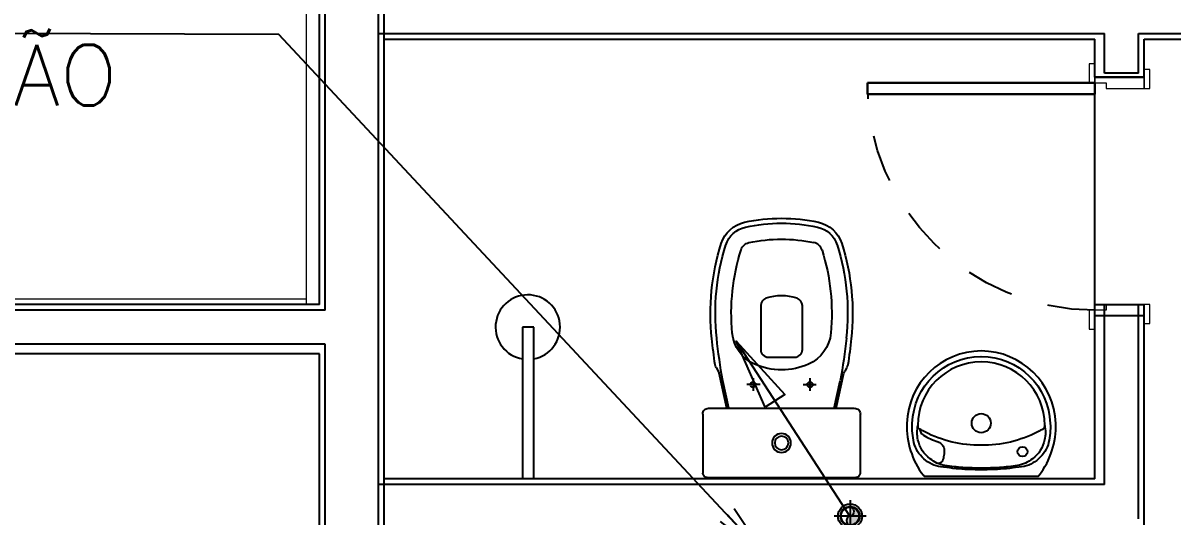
# Model space of a CAD drawing. Header units: millimetres. Extents: x 188.6 to 263.2, y 40.1 to 120.1.
# Drawn here: x 222.609 to 225.642, y 89.567 to 90.867 of the extents above; entities that cross this region are included whole.
import ezdxf

# ---------------------------------------------------------------- set-up
doc = ezdxf.new("R2010")
doc.units = ezdxf.units.MM
doc.linetypes.add('_XREF_APTOS 605 E 606_R01$0$XREF-TIPO$0$HIDDEN2', pattern=[0.1875, 0.125, -0.0625])
for name, color, linetype in [('_XREF_APTOS 603 E 604$0$A-MC-ALVENARIA', 8, 'Continuous'), ('_XREF_APTOS 603 E 604$0$R-MC-REBOCO', 8, 'Continuous'), ('ARQ', 8, 'Continuous'), ('ARQ-BASE', 8, 'Continuous'), ('GAS-COL', 7, 'Continuous'), ('GAS-TEXTO', 7, 'Continuous'), ('TIGRECAD', 2, 'Continuous')]:
    doc.layers.add(name, color=color, linetype=linetype)
doc.layers.add('_XREF_APTOS 603 E 604$0$L-MC-LAYOUT', color=8, linetype='Continuous', lineweight=5)
doc.styles.add('60-50', font='romans.shx', dxfattribs={"height": 0.08})
doc.styles.add('60-75', font='romans.shx', dxfattribs={"height": 0.12})
doc.dimstyles.new('IND75', dxfattribs={"dimtxt": 0.15, "dimasz": 0.1875, "dimexe": 0.15, "dimexo": 0, "dimgap": 0.1, "dimtad": 1, "dimzin": 10, "dimdsep": 46, "dimtxsty": '60-75', "dimcen": 0, "dimclrd": 256, "dimclre": 1, "dimclrt": 256, "dimadec": 0, "dimazin": 0, "dimtfac": 1, "dimtix": 1, "dimtmove": 2, "dimatfit": 3, "dimfxl": 0.15, "dimtolj": 1, "dimtzin": 6, "dimarcsym": 0})
doc.dimstyles.new('SETAS50', dxfattribs={"dimtxt": 0.08, "dimasz": 0.1, "dimexe": 0.15, "dimexo": 0, "dimgap": 0.1, "dimtad": 1, "dimzin": 10, "dimdsep": 46, "dimtxsty": '60-50', "dimblk1": 'OPEN', "dimblk2": 'OPEN', "dimsah": 1, "dimcen": 0, "dimclrd": 244, "dimclre": 8, "dimclrt": 2, "dimadec": 0, "dimazin": 0, "dimtfac": 1, "dimtix": 1, "dimtmove": 2, "dimatfit": 3, "dimldrblk": 'OPEN', "dimfxl": 0.15, "dimtolj": 1, "dimtzin": 6, "dimarcsym": 0})

# ---------------------------------------------------------------- blocks, each defined once
blk = doc.blocks.new('_XREF_APTOS 603 E 604$0$XREF-TIPO$0$A$C587E159E')
at = {"layer": '_XREF_APTOS 603 E 604$0$L-MC-LAYOUT', "color": 252}
for p, q in [((0.0011, 0.0023), (0.0011, 0.9023)), ((0.0011, 0.9023), (1.9011, 0.9023)), ((0.0361, 0.9023), (0.0361, 0.0023)), ((1.8661, 0.8873), (0.0361, 0.8873)), ((1.8661, 0.0023), (1.8661, 0.9023)), ((1.9011, 0.9023), (1.9011, 0.0053)), ((1.8981, 0.0023), (0.0011, 0.0023)), ((0.0361, 0.0173), (1.8661, 0.0173)), ((1.9011, 0.0023), (1.8611, 0.0023))]:
    blk.add_line(p, q, dxfattribs=at)
blk.add_lwpolyline([(0.0011, 0.0023), (1.9011, 0.0023), (1.9011, 0.9023), (0.0011, 0.9023)], close=True, dxfattribs=at)
blk.add_arc((1.8981, 0.0053), 0.003, 270, 0, dxfattribs=at)
blk = doc.blocks.new('_XREF_APTOS 605 E 606_R01$0$vasosanit')
at = {"layer": 'ARQ-BASE', "extrusion": (0, 0, -1)}
for p, q in [((217.5781, 108.4194), (217.5839, 108.4094)), ((217.6066, 108.3113), (217.5861, 108.4037)), ((217.8949, 108.3113), (217.9154, 108.4037)), ((217.9234, 108.4194), (217.9176, 108.4094)), ((217.612, 108.3113), (217.5958, 108.3838)), ((217.6941, 108.3738), (217.6592, 108.3738)), ((217.6758, 108.3908), (217.6758, 108.3574)), ((217.8074, 108.3738), (217.8423, 108.3738)), ((217.8257, 108.3908), (217.8257, 108.3574)), ((217.8895, 108.3113), (217.9057, 108.3838)), ((217.5578, 108.3113), (217.9436, 108.3113)), ((217.5428, 108.2963), (217.5428, 108.1404)), ((217.9586, 108.2963), (217.9586, 108.1404)), ((217.5548, 108.1284), (217.9466, 108.1284))]:
    blk.add_line(p, q, dxfattribs=at)
for points in [[(-217.7095, 108.6016, -0.323845), (-217.6958, 108.5826), (-217.6958, 108.4663, -0.414214), (-217.7158, 108.4463), (-217.7857, 108.4463, -0.414214), (-217.8057, 108.4663), (-217.8057, 108.5826, -0.000018), (-217.8057, 108.5826, -0.323824), (-217.792, 108.6016, -0.160379), (-217.7095, 108.6016, 0.160379)], [(-217.8221, 108.428, 0.105502), (-217.7507, 108.4128, 0.105502), (-217.6793, 108.428)]]:
    blk.add_lwpolyline(points, format="xyb", dxfattribs=at)
at = {"layer": 'ARQ-BASE'}
for centre in [(217.6758, 108.3738), (217.8257, 108.3738)]:
    blk.add_circle(centre, 0.007, dxfattribs=at)
at = {"layer": 'ARQ-BASE', "extrusion": (0, 0, -1)}
for radius in [0.025, 0.018]:
    blk.add_circle((-217.7507, 108.2199), radius, dxfattribs=at)
for centre, radius, start, end in [((-217.6707, 108.7211), 0.083, 17.5138, 77.8297), ((-217.6707, 108.7211), 0.07, 17.5106, 77.832), ((-217.7507, 108.3502), 0.4624, 77.837, 90.0069), ((-217.7507, 108.3502), 0.4494, 77.8311, 90.0006), ((-217.7508, 108.3502), 0.4624, 89.9931, 102.163), ((-217.7507, 108.3502), 0.4494, 89.9994, 102.1689), ((-217.8307, 108.7211), 0.07, 102.168, 162.4894), ((-217.8307, 108.7211), 0.083, 102.1703, 162.4862), ((-217.7507, 108.3502), 0.4074, 77.8291, 90.0002), ((-217.7507, 108.3502), 0.4074, 90.0119, 102.0081), ((-218.176, 108.5617), 0.6127, 353.7289, 17.51), ((-218.1759, 108.5618), 0.5997, 353.7335, 17.5088), ((-218.176, 108.5617), 0.5577, 354.6802, 17.5085), ((-217.6707, 108.7211), 0.028, 17.5066, 77.8279), ((-217.3255, 108.5617), 0.5577, 162.6211, 185.3198), ((-217.3255, 108.5618), 0.5997, 162.4912, 186.2665), ((-217.3255, 108.5617), 0.6127, 162.49, 186.2711), ((-219.0702, 108.6488), 1.5111, 351.5285, 354.1727), ((-219.0705, 108.6514), 1.4988, 349.7178, 354.049), ((-217.7201, 108.5193), 0.0999, 294.0885, 354.6746), ((-217.7813, 108.5193), 0.0999, 185.3254, 245.9115), ((-216.431, 108.6514), 1.4988, 185.951, 190.2822), ((-216.4294, 108.6493), 1.513, 185.8403, 188.4774), ((-217.5953, 108.4294), 0.02, 329.8981, 351.5901), ((-217.9061, 108.4295), 0.02, 188.5565, 210.108), ((-217.5666, 108.3994), 0.02, 149.925, 167.6324), ((-217.9349, 108.3993), 0.0201, 12.5492, 30.1035), ((-217.5578, 108.2963), 0.015, 359.9948, 90.0052), ((-217.9437, 108.2963), 0.015, 89.9948, 180.0052), ((-217.5548, 108.1404), 0.012, 270.0046, 359.9954), ((-217.9466, 108.1404), 0.012, 180.0046, 269.9954)]:
    blk.add_arc(centre, radius, start, end, dxfattribs=at)
at = {"layer": 'ARQ-BASE'}
blk.add_arc((217.8292, 108.7194), 0.03, 17.3789, 77.9919, dxfattribs=at)
blk = doc.blocks.new('_XREF_APTOS 605 E 606_R01$0$CHUVEIRO')
for p, q in [((216.39, 104.5199), (216.39, 104.9199)), ((216.39, 104.9199), (216.42, 104.9199)), ((216.42, 104.9199), (216.42, 104.5199))]:
    blk.add_line(p, q)
at = {"extrusion": (0, 0, -1)}
blk.add_ellipse((216.4058, 104.9204), major_axis=(-0.0851, 0), ratio=1, start_param=4.898771, end_param=10.827741, dxfattribs=at)
blk = doc.blocks.new('_XREF_APTOS 605 E 606_R01$0$XREF-TIPO$0$A$C281A5909')
at = {"layer": 'ARQ-BASE'}
for p, q in [((0.05, 0.755), (0.08, 0.755)), ((0.05, 0.155), (0.05, 0.755)), ((0.08, 0.755), (0.05, 0.755)), ((0.05, 0.755), (0.05, 0.155)), ((0.08, 0.755), (0.08, 0.155)), ((0.08, 0.155), (0.08, 0.755)), ((0.035, 0.0249), (0.035, 0.155)), ((0.08, 0.155), (0.05, 0.155)), ((0.05, 0.155), (0.08, 0.155)), ((0.65, 0.155), (0.08, 0.155)), ((0.665, 0.025), (0.665, 0.155))]:
    blk.add_line(p, q, dxfattribs=at)
at = {"layer": 'ARQ-BASE', "lineweight": 13}
for p, q in [((0, 0.155), (0, 0.17)), ((0, 0.17), (0.05, 0.17)), ((0, 0.155), (0.05, 0.155)), ((0.05, 0.155), (0.035, 0.155)), ((0.05, 0.155), (0.05, 0.125)), ((0.65, 0.155), (0.65, 0.17)), ((0.65, 0.17), (0.7, 0.17)), ((0.665, 0.155), (0.65, 0.155)), ((0.65, 0.125), (0.65, 0.155)), ((0.65, 0.155), (0.7, 0.155)), ((0.7, 0.17), (0.7, 0.155)), ((0.05, 0.125), (0.065, 0.125)), ((0.065, 0.125), (0.065, 0.025)), ((0.635, 0.025), (0.635, 0.125)), ((0.635, 0.125), (0.65, 0.125)), ((0.065, 0.025), (0.015, 0.025)), ((0.015, 0.01), (0.015, 0.0249)), ((0.065, 0.01), (0.015, 0.01)), ((0.035, 0.025), (0.065, 0.025)), ((0.065, 0.025), (0.065, 0.01)), ((0.635, 0.025), (0.665, 0.025)), ((0.635, 0.01), (0.635, 0.025)), ((0.685, 0.025), (0.635, 0.025)), ((0.685, 0.01), (0.635, 0.01)), ((0.685, 0.025), (0.685, 0.01))]:
    blk.add_line(p, q, dxfattribs=at)
at = {"layer": 'ARQ-BASE', "color": 8, "linetype": '_XREF_APTOS 605 E 606_R01$0$XREF-TIPO$0$HIDDEN2'}
blk.add_arc((0.05, 0.155), 0.6, 0, 90, dxfattribs=at)
blk = doc.blocks.new('A$C0BE265FA')
at = {"layer": '_XREF_APTOS 603 E 604$0$A-MC-ALVENARIA'}
for p, q in [((12.085, 2.9451), (12.085, 5.0651)), ((12.225, 2.9451), (12.225, 5.0651)), ((12.085, 2.2152), (12.085, 2.9451)), ((12.225, 1.7504), (12.225, 2.9451)), ((12.085, 2.2152), (9.9249, 2.2151)), ((12.085, 2.1251), (9.9249, 2.1251)), ((12.085, 1.7551), (12.085, 2.1251)), ((12.225, 1.4951), (12.225, 1.7651)), ((12.085, 1.4951), (12.085, 1.7551))]:
    blk.add_line(p, q, dxfattribs=at)
at = {"layer": '_XREF_APTOS 603 E 604$0$R-MC-REBOCO'}
for p, q in [((12.07, 2.9301), (12.07, 5.0501)), ((12.24, 2.9301), (12.24, 5.0501)), ((12.07, 2.2301), (12.07, 2.9301)), ((12.24, 1.5101), (12.24, 2.9301)), ((12.07, 2.2301), (9.9249, 2.2301)), ((12.07, 2.1001), (9.9449, 2.1001)), ((12.07, 1.5101), (12.07, 2.1001))]:
    blk.add_line(p, q, dxfattribs=at)
at = {"layer": 'ARQ-BASE'}
for p, q in [((12.225, 1.755), (12.225, 2.945)), ((12.225, 2.945), (14.14, 2.945)), ((14.14, 2.84), (14.14, 2.945)), ((14.23, 2.84), (14.23, 2.945)), ((14.23, 2.945), (14.3689, 2.945)), ((12.24, 1.77), (12.24, 2.93)), ((12.24, 2.93), (14.115, 2.93)), ((14.115, 2.83), (14.115, 2.93)), ((14.245, 2.83), (14.245, 2.93)), ((14.245, 2.93), (14.3789, 2.93)), ((14.115, 2.83), (14.245, 2.83)), ((14.23, 2.84), (14.14, 2.84)), ((14.115, 1.77), (14.115, 2.23)), ((14.115, 2.23), (14.245, 2.23)), ((14.14, 1.755), (14.14, 2.23)), ((14.23, 1.665), (14.23, 2.23)), ((14.245, 1.64), (14.245, 2.23)), ((14.115, 1.77), (12.24, 1.77)), ((13.6682, 1.7768), (13.9624, 1.7768)), ((14.14, 1.755), (12.225, 1.755))]:
    blk.add_line(p, q, dxfattribs=at)
for points in [[(13.8153, 2.1074), (13.8153, 2.1074), (13.7953, 2.1064), (13.7763, 2.1033), (13.7579, 2.0987), (13.74, 2.092), (13.723, 2.0843), (13.7072, 2.0746), (13.6923, 2.0638), (13.6785, 2.0515), (13.6656, 2.0377), (13.6544, 2.0234), (13.6446, 2.0075), (13.6359, 1.9906), (13.6293, 1.9731), (13.6241, 1.9547), (13.6205, 1.9357), (13.619, 1.9162), (13.619, 1.9162), (13.619, 1.907), (13.619, 1.8978), (13.6195, 1.8886), (13.6205, 1.8799), (13.6221, 1.8706), (13.6241, 1.8619), (13.6262, 1.8527), (13.6287, 1.844), (13.6318, 1.8358), (13.6349, 1.8271), (13.6385, 1.8189), (13.6426, 1.8107), (13.6472, 1.803), (13.6518, 1.7948), (13.6569, 1.7871), (13.6626, 1.7799), (13.6626, 1.7799), (13.6636, 1.7784), (13.6646, 1.7773), (13.6662, 1.7768), (13.6682, 1.7768)], [(13.9624, 1.7768), (13.9624, 1.7768), (13.9644, 1.7768), (13.966, 1.7773), (13.967, 1.7784), (13.968, 1.7799), (13.968, 1.7799), (13.9737, 1.7871), (13.9788, 1.7948), (13.9834, 1.803), (13.988, 1.8107), (13.9921, 1.8189), (13.9957, 1.8271), (13.9988, 1.8358), (14.0019, 1.844), (14.0044, 1.8527), (14.0065, 1.8619), (14.0085, 1.8706), (14.0101, 1.8799), (14.0111, 1.8886), (14.0116, 1.8978), (14.0116, 1.907), (14.0116, 1.9162), (14.0116, 1.9162), (14.0101, 1.9357), (14.0065, 1.9547), (14.0013, 1.9731), (13.9947, 1.9906), (13.986, 2.0075), (13.9762, 2.0234), (13.965, 2.0377), (13.9521, 2.0515), (13.9383, 2.0638), (13.9234, 2.0746), (13.907, 2.0843), (13.8901, 2.092), (13.8727, 2.0987), (13.8543, 2.1033), (13.8348, 2.1064), (13.8153, 2.1074)], [(13.8153, 2.0931), (13.8153, 2.0931), (13.8338, 2.092), (13.8512, 2.0895), (13.8686, 2.0849), (13.885, 2.0792), (13.9004, 2.0715), (13.9152, 2.0628), (13.9291, 2.0526), (13.9419, 2.0413), (13.9537, 2.0285), (13.9644, 2.0152), (13.9737, 2.0003), (13.9814, 1.9849), (13.9875, 1.9685), (13.9926, 1.9516), (13.9957, 1.9342), (13.9972, 1.9157), (13.9972, 1.9157), (13.9978, 1.9096), (13.9978, 1.9029), (13.9972, 1.8968), (13.9967, 1.8906), (13.9962, 1.8845), (13.9952, 1.8783), (13.9942, 1.8722), (13.9931, 1.866), (13.9931, 1.866), (13.9916, 1.8599), (13.989, 1.8537), (13.9865, 1.8481), (13.9834, 1.8424), (13.9798, 1.8373), (13.9757, 1.8322), (13.9711, 1.8276), (13.9665, 1.823), (13.9665, 1.823), (13.9619, 1.8189), (13.9568, 1.8153), (13.9516, 1.8122), (13.946, 1.8091), (13.9404, 1.8066), (13.9342, 1.8045), (13.9281, 1.803), (13.9219, 1.8019), (13.9219, 1.8019), (13.9142, 1.8009), (13.906, 1.7999), (13.8983, 1.7989), (13.8901, 1.7978), (13.8819, 1.7968), (13.8737, 1.7963), (13.866, 1.7953), (13.8578, 1.7948), (13.8578, 1.7948), (13.8527, 1.7948), (13.8476, 1.7943), (13.842, 1.7943), (13.8368, 1.7943), (13.8312, 1.7937), (13.8261, 1.7937), (13.8204, 1.7937), (13.8153, 1.7937), (13.8153, 1.7937), (13.8102, 1.7937), (13.8045, 1.7937), (13.7994, 1.7937), (13.7943, 1.7943), (13.7886, 1.7943), (13.7835, 1.7943), (13.7779, 1.7948), (13.7728, 1.7948), (13.7728, 1.7948), (13.7646, 1.7953), (13.7569, 1.7963), (13.7487, 1.7968), (13.7405, 1.7978), (13.7323, 1.7989), (13.7246, 1.7999), (13.7164, 1.8009), (13.7087, 1.8019), (13.7087, 1.8019), (13.7025, 1.803), (13.6964, 1.8045), (13.6902, 1.8066), (13.6846, 1.8091), (13.679, 1.8122), (13.6738, 1.8153), (13.6687, 1.8189), (13.6641, 1.823), (13.6641, 1.823), (13.6595, 1.8276), (13.6549, 1.8322), (13.6508, 1.8373), (13.6472, 1.8424), (13.6441, 1.8481), (13.6416, 1.8537), (13.639, 1.8599), (13.6375, 1.866), (13.6375, 1.866), (13.6364, 1.8722), (13.6354, 1.8783), (13.6344, 1.8845), (13.6339, 1.8906), (13.6334, 1.8968), (13.6328, 1.9029), (13.6328, 1.9096), (13.6334, 1.9157), (13.6334, 1.9157), (13.6349, 1.9342), (13.638, 1.9516), (13.6431, 1.9685), (13.6492, 1.9849), (13.6569, 2.0003), (13.6662, 2.0152), (13.6769, 2.0285), (13.6887, 2.0413), (13.7015, 2.0526), (13.7154, 2.0628), (13.7302, 2.0715), (13.7456, 2.0792), (13.762, 2.0849), (13.7794, 2.0895), (13.7968, 2.092), (13.8153, 2.0931)], [(13.9773, 1.9014), (13.9773, 1.9014), (13.9778, 1.9014), (13.9783, 1.9014), (13.9783, 1.9019), (13.9788, 1.9019), (13.9788, 1.9019), (13.9808, 1.9039), (13.9824, 1.906), (13.9829, 1.9086), (13.9829, 1.9111), (13.9829, 1.9111), (13.9834, 1.9065), (13.9839, 1.9019), (13.9844, 1.8968), (13.9844, 1.8922), (13.9844, 1.8875), (13.9839, 1.8824), (13.9834, 1.8778), (13.9824, 1.8732), (13.9824, 1.8732), (13.9803, 1.866), (13.9778, 1.8588), (13.9747, 1.8517), (13.9711, 1.845), (13.967, 1.8388), (13.9619, 1.8332), (13.9568, 1.8281), (13.9506, 1.823), (13.9506, 1.823), (13.9465, 1.8199), (13.9419, 1.8168), (13.9368, 1.8137), (13.9322, 1.8117), (13.927, 1.8096), (13.9219, 1.8076), (13.9163, 1.806), (13.9111, 1.805), (13.9111, 1.805), (13.905, 1.804), (13.8994, 1.8035), (13.8932, 1.8025), (13.8871, 1.8019), (13.8814, 1.8014), (13.8753, 1.8009), (13.8696, 1.8004), (13.8635, 1.7999), (13.8573, 1.7994), (13.8517, 1.7994), (13.8455, 1.7989), (13.8394, 1.7989), (13.8332, 1.7984), (13.8276, 1.7984), (13.8214, 1.7984), (13.8153, 1.7984), (13.8153, 1.7984), (13.8091, 1.7984), (13.803, 1.7984), (13.7974, 1.7984), (13.7912, 1.7989), (13.7851, 1.7989), (13.7789, 1.7994), (13.7733, 1.7994), (13.7671, 1.7999), (13.761, 1.8004), (13.7553, 1.8009), (13.7492, 1.8014), (13.7435, 1.8019), (13.7374, 1.8025), (13.7312, 1.8035), (13.7256, 1.804), (13.7195, 1.805), (13.7195, 1.805), (13.7143, 1.806), (13.7087, 1.8076), (13.7036, 1.8096), (13.6984, 1.8117), (13.6938, 1.8137), (13.6892, 1.8168), (13.6846, 1.8199), (13.6805, 1.823), (13.6805, 1.823), (13.6744, 1.8281), (13.6687, 1.8332), (13.6641, 1.8388), (13.6595, 1.845), (13.6559, 1.8517), (13.6528, 1.8588), (13.6503, 1.866), (13.6482, 1.8732), (13.6482, 1.8732), (13.6472, 1.8778), (13.6467, 1.8824), (13.6462, 1.8875), (13.6462, 1.8922), (13.6462, 1.8968), (13.6467, 1.9019), (13.6472, 1.9065), (13.6477, 1.9111), (13.6477, 1.9111), (13.6477, 1.9086), (13.6482, 1.906), (13.6498, 1.9039), (13.6518, 1.9019), (13.6518, 1.9019), (13.6523, 1.9019), (13.6528, 1.9014), (13.6528, 1.9014), (13.6533, 1.9014)], [(13.9773, 1.9014), (13.9773, 1.9014), (13.9742, 1.8993), (13.9711, 1.8973), (13.968, 1.8957), (13.9644, 1.8942), (13.9644, 1.8942), (13.9557, 1.8896), (13.947, 1.8855), (13.9378, 1.8819), (13.9291, 1.8783), (13.9199, 1.8752), (13.9106, 1.8722), (13.9014, 1.8696), (13.8922, 1.867), (13.8824, 1.865), (13.8732, 1.8634), (13.8635, 1.8619), (13.8537, 1.8604), (13.8445, 1.8599), (13.8348, 1.8588), (13.825, 1.8588), (13.8153, 1.8588), (13.8153, 1.8588), (13.8056, 1.8588), (13.7958, 1.8588), (13.7861, 1.8599), (13.7769, 1.8604), (13.7671, 1.8619), (13.7574, 1.8634), (13.7482, 1.865), (13.7384, 1.867), (13.7292, 1.8696), (13.72, 1.8722), (13.7107, 1.8752), (13.7015, 1.8783), (13.6928, 1.8819), (13.6836, 1.8855), (13.6749, 1.8896), (13.6662, 1.8942), (13.6662, 1.8942), (13.6626, 1.8957), (13.6595, 1.8973), (13.6564, 1.8993), (13.6533, 1.9014)], [(13.6533, 1.9014), (13.6533, 1.9014), (13.6533, 1.8988), (13.6539, 1.8968), (13.6549, 1.8942), (13.6559, 1.8922), (13.6569, 1.8901), (13.659, 1.8886), (13.6605, 1.887), (13.6626, 1.8855), (13.6626, 1.8855), (13.6672, 1.8829), (13.6718, 1.8804), (13.6769, 1.8778), (13.6815, 1.8758), (13.6867, 1.8732), (13.6918, 1.8711), (13.6964, 1.8696), (13.7015, 1.8675), (13.7015, 1.8675), (13.7051, 1.866), (13.7082, 1.8645), (13.7107, 1.8619), (13.7133, 1.8593), (13.7148, 1.8563), (13.7164, 1.8532), (13.7174, 1.8496), (13.7179, 1.846), (13.7179, 1.846), (13.7179, 1.8424), (13.7174, 1.8388), (13.7174, 1.8353), (13.7169, 1.8317), (13.7159, 1.8281), (13.7154, 1.8245), (13.7143, 1.8209), (13.7133, 1.8178), (13.7133, 1.8178), (13.7128, 1.8173), (13.7128, 1.8168), (13.7128, 1.8163), (13.7123, 1.8158), (13.7123, 1.8158), (13.7097, 1.8132), (13.7061, 1.8112), (13.7025, 1.8107), (13.699, 1.8112)]]:
    blk.add_lwpolyline(points, dxfattribs=at)
for centre, radius in [((13.8153, 1.9169), 0.0252), ((13.9241, 1.842), 0.0129)]:
    blk.add_circle(centre, radius, dxfattribs=at)
blk.add_arc((13.8153, 1.9111), 0.1676, 0, 180, dxfattribs=at)
at = {"layer": '_XREF_APTOS 603 E 604$0$L-MC-LAYOUT', "rotation": 179.9944980402358}
blk.add_blockref('_XREF_APTOS 603 E 604$0$XREF-TIPO$0$A$C587E159E', (12.0711, 3.1324), dxfattribs=at)
at = {"layer": 'ARQ-BASE', "xscale": -1, "rotation": 90}
blk.add_blockref('_XREF_APTOS 605 E 606_R01$0$XREF-TIPO$0$A$C281A5909', (14.27, 2.865), dxfattribs=at)
at = {"layer": 'ARQ-BASE'}
blk.add_blockref('_XREF_APTOS 605 E 606_R01$0$vasosanit', (-204.4623, -106.3552), dxfattribs=at)
at = {"layer": 'ARQ-BASE', "xscale": -1}
blk.add_blockref('_XREF_APTOS 605 E 606_R01$0$CHUVEIRO', (229.0249, -102.75), dxfattribs=at)
blk = doc.blocks.new('_OPEN')
at = {"color": 0, "linetype": 'ByBlock'}
for p, q in [((-1, 0.167), (0, 0)), ((0, 0), (-1, -0.167)), ((0, 0), (-1, 0))]:
    blk.add_line(p, q, dxfattribs=at)
blk = doc.blocks.new('C50')
h = blk.add_hatch(color=8)
edge = h.paths.add_edge_path()
edge.add_arc((0, 0), 0.0238, 540, 720)
edge.add_ellipse((0.0119, 0), major_axis=(0.0119, 0), ratio=0.815791, start_angle=180, end_angle=360, ccw=False)
edge.add_ellipse((-0.0119, 0), major_axis=(-0.0119, 0), ratio=0.815791, start_angle=180, end_angle=360)
at = {"color": 252}
for p, q in [((0, -0.0421), (0, 0.0421)), ((0.0421, 0), (-0.0421, 0))]:
    blk.add_line(p, q, dxfattribs=at)
at = {"color": 0}
for radius in [0.0318, 0.0253]:
    blk.add_circle((0, 0), radius, dxfattribs=at)
at = {"color": 8}
blk.add_circle((0, 0), 0.0237, dxfattribs=at)
blk.add_ellipse((-0.0119, 0), major_axis=(-0.0119, 0), ratio=0.815791, start_param=3.141593, end_param=6.283185, dxfattribs=at)
at = {"color": 8, "extrusion": (0, 0, -1)}
blk.add_ellipse((0.0119, 0), major_axis=(0.0119, 0), ratio=0.815791, start_param=0, end_param=3.141593, dxfattribs=at)

msp = doc.modelspace()

# ---------------------------------------------------------------- block references
at = {"layer": 'ARQ'}
msp.add_blockref('A$C0BE265FA', (211.3213, 87.8947), dxfattribs=at)

# ---------------------------------------------------------------- next in the draw order: block references
at = {"layer": 'GAS-COL', "rotation": 89.99999999999999}
msp.add_blockref('C50', (224.7906, 89.5665), dxfattribs=at)

# ---------------------------------------------------------------- next in the draw order: texts
at = {"layer": 'GAS-TEXTO', "insert": (220.66, 91.0768), "char_height": 0.16, "width": 2.937043, "attachment_point": 1, "style": '60-50'}
msp.add_mtext('\\pi0.32566;AQUECEDOR A GÁS\\P\\pi0.56566;COM EXAUSTÃO \\P\\pi0.95805;FORÇADA', dxfattribs=at)

# ---------------------------------------------------------------- next in the draw order: leaders
at = {"layer": 'GAS-COL'}
msp.add_leader([(224.4904, 90.028), (224.7893, 89.567)], dimstyle='IND75', override={"dimldrblk": 'ClosedBlank'}, dxfattribs=at)
at = {"layer": 'TIGRECAD'}
msp.add_leader([(224.5692, 89.4601), (223.2838, 90.8366), (220.9266, 90.845)], dimstyle='SETAS50', override={"dimasz": 0.15}, dxfattribs=at)

doc.saveas('drawing.dxf')
